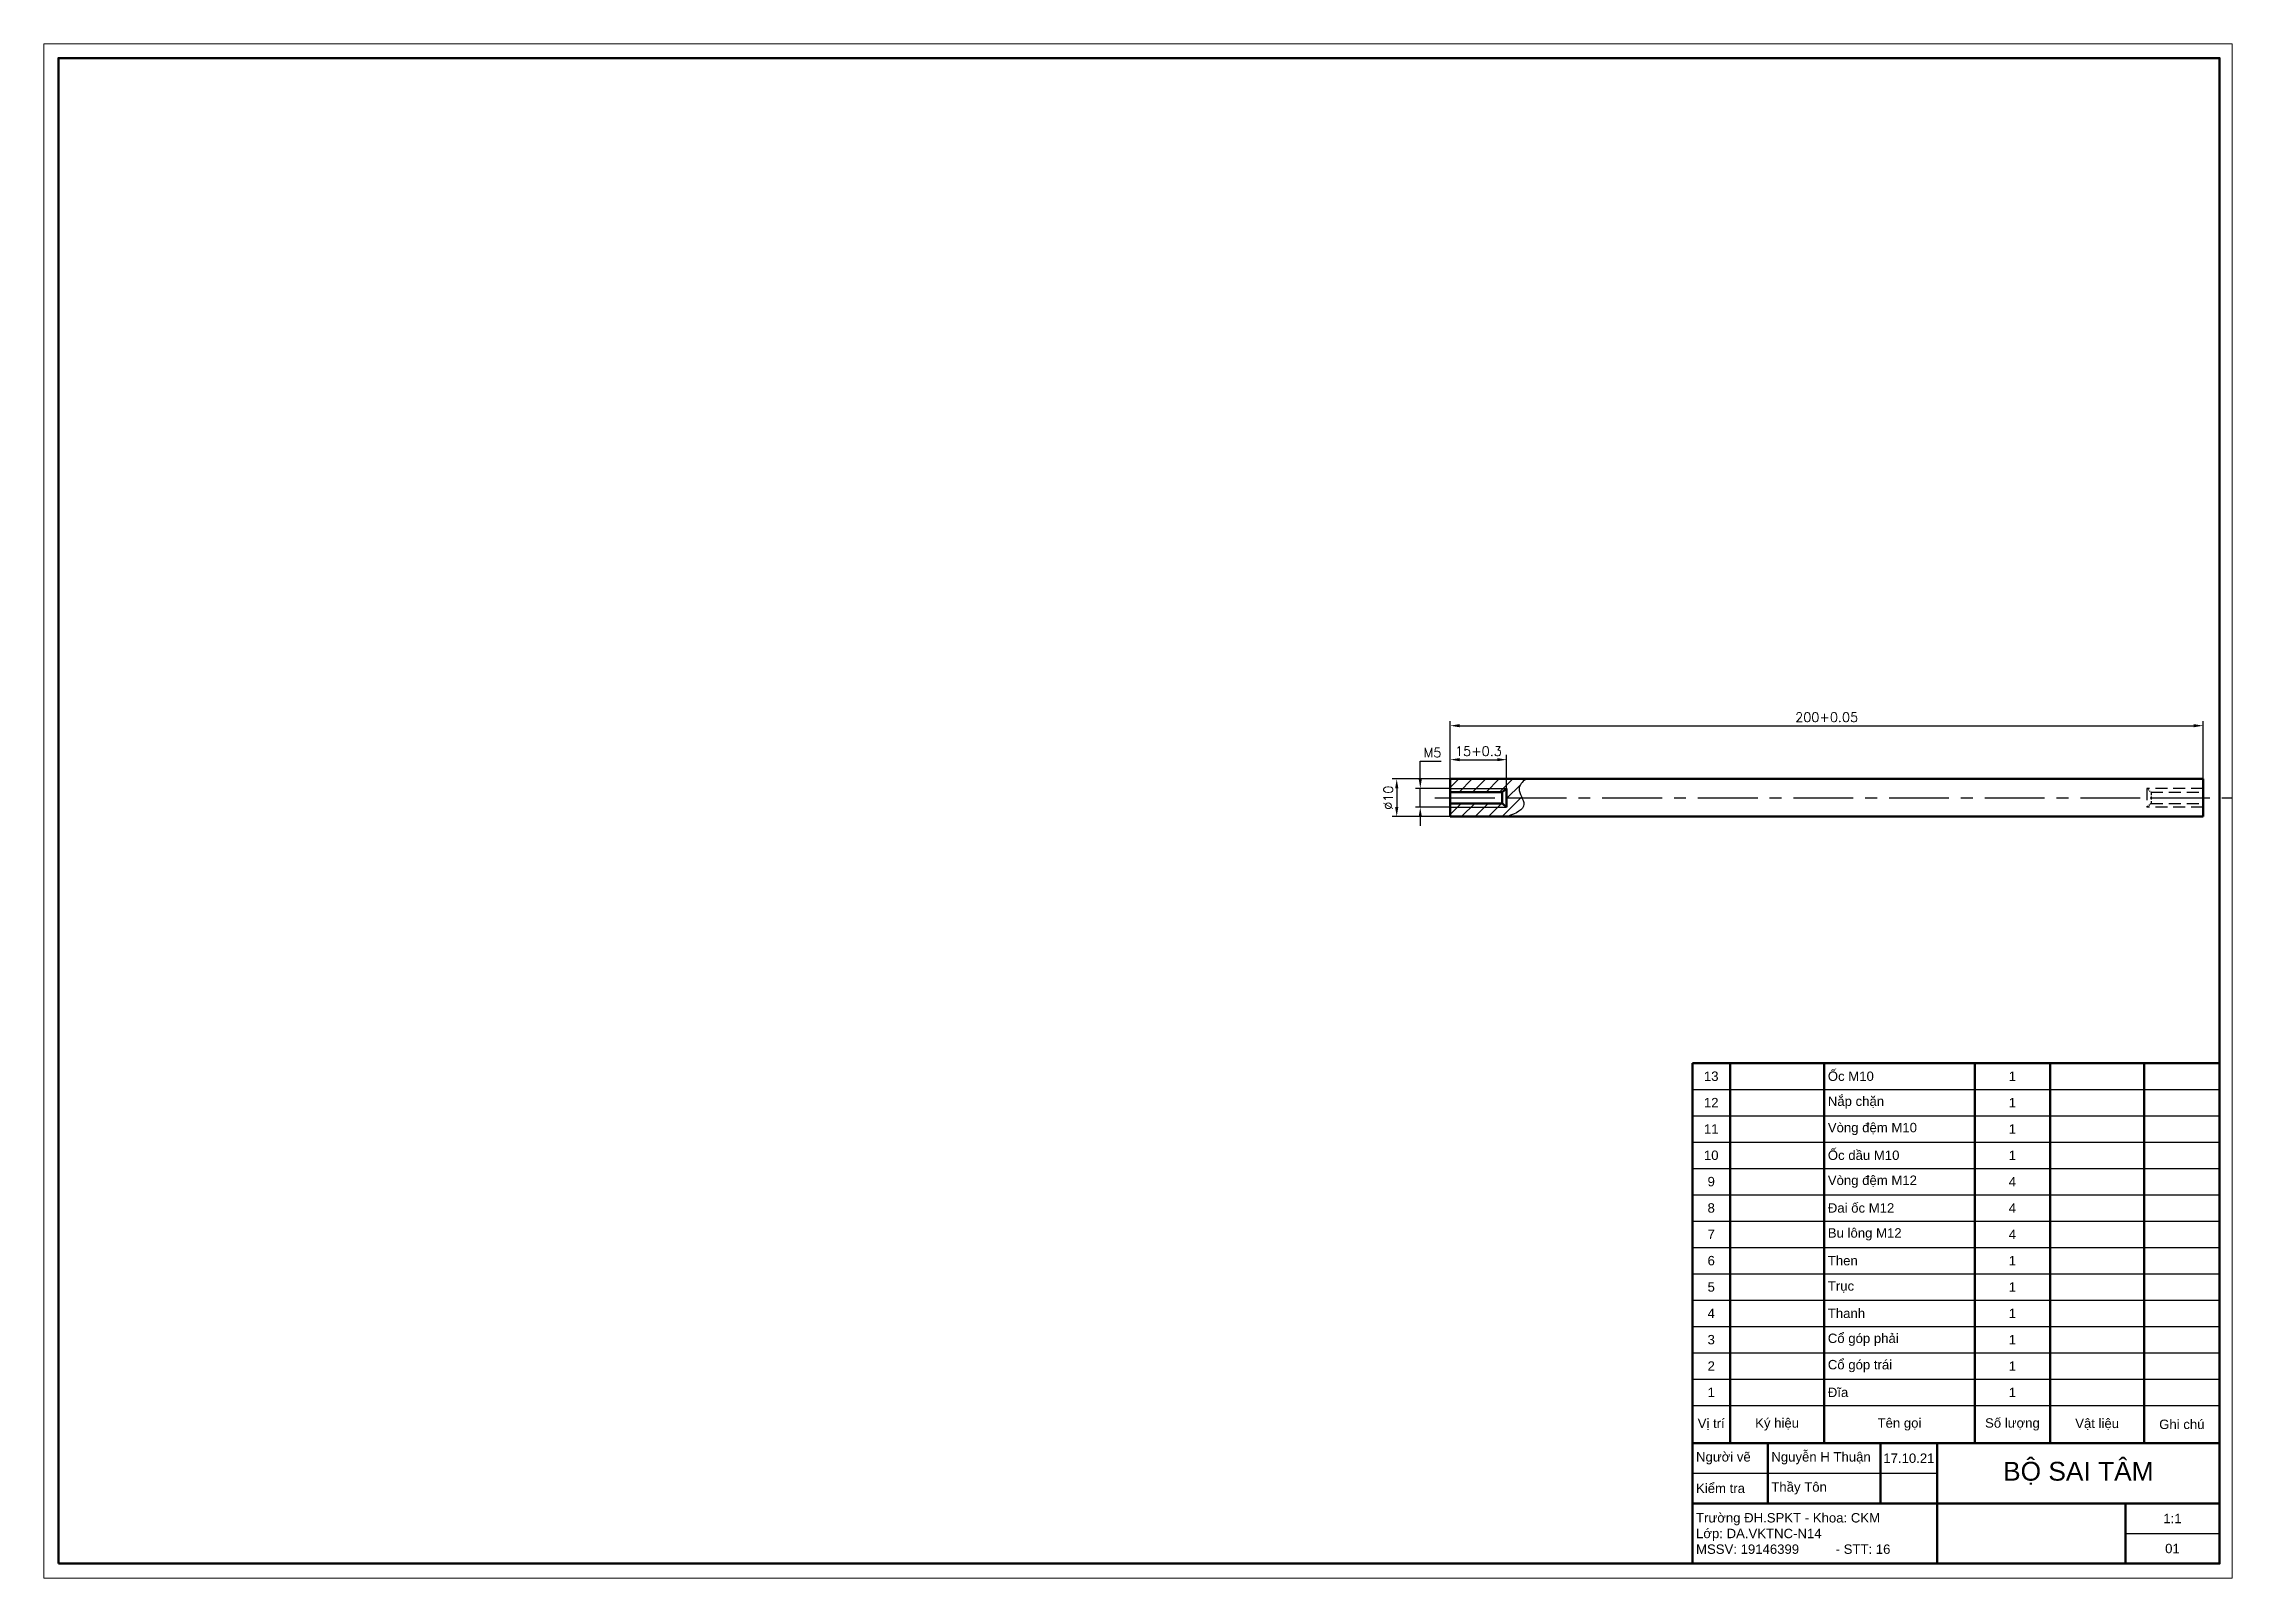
# Paper-space layout 'A2H' of a CAD drawing. Header units: millimetres. Extents: x 3 to 584, y 3 to 411.
# The model-space entities are those that its viewports show. They can reach past a viewport. Long polylines and large blocks are cut down to what shows.
import ezdxf

# ---------------------------------------------------------------- set-up
doc = ezdxf.new("R2010")
doc.units = ezdxf.units.MM
doc.header["$LTSCALE"] = 0.5
doc.header["$PDMODE"] = 33
doc.header["$PDSIZE"] = 1
doc.linetypes.add('CENTER', pattern=[50.8, 31.75, -6.35, 6.35, -6.35])
doc.linetypes.add('HIDDEN', pattern=[9.525, 6.35, -3.175])
doc.layers.add('BOL', color=7, linetype='Continuous', lineweight=50)
doc.layers.add('BOX', color=5, linetype='Continuous', lineweight=50)
for name, color, linetype in [('CEN', 1, 'CENTER'), ('DIM', 5, 'Continuous'), ('HAT', 3, 'Continuous'), ('THIN', 8, 'Continuous'), ('TXT', 114, 'Continuous')]:
    doc.layers.add(name, color=color, linetype=linetype)
doc.layers.add('VP', color=6, linetype='Continuous', plot=False)
doc.styles.add('DIM', font='simplex.shx')
doc.styles.add('TXT', font='arial.ttf')
doc.dimstyles.new('ISO', dxfattribs={"dimscale": 0, "dimtxt": 2.5, "dimasz": 2.5, "dimexe": 1.25, "dimexo": 0, "dimgap": 1, "dimtad": 1, "dimtoh": 1, "dimtxsty": 'DIM', "dimcen": 2.5, "dimadec": 0, "dimazin": 0, "dimtfac": 1, "dimtmove": 0, "dimatfit": 3, "dimfxl": 1, "dimtolj": 1, "dimarcsym": 0})

# ---------------------------------------------------------------- blocks, each defined once
blk = doc.blocks.new('*D19')
at = {"layer": 'Defpoints', "color": 0, "transparency": 16777216}
for p in [(491.26, 190.6), (291.26, 176.46), (491.26, 176.46)]:
    blk.add_point(p, dxfattribs=at)
at = {"layer": 'DIM', "color": 0, "lineweight": -2, "transparency": 16777216}
for p, q in [((291.26, 176.46), (291.26, 191.85)), ((491.26, 176.46), (491.26, 191.85)), ((293.76, 190.6), (488.76, 190.6))]:
    blk.add_line(p, q, dxfattribs=at)
at = {"layer": 'DIM', "color": 0, "transparency": 16777216}
for points in [[(293.76, 191.02), (293.76, 190.19), (291.26, 190.6)], [(488.76, 191.02), (488.76, 190.19), (491.26, 190.6)]]:
    blk.add_solid(points, dxfattribs=at)
at = {"layer": 'DIM', "color": 0, "transparency": 16777216, "insert": (391.26, 192.85), "char_height": 2.5, "width": 6.4286, "attachment_point": 5, "style": 'DIM'}
blk.add_mtext('\\A1;200+0.05', dxfattribs=at)
blk = doc.blocks.new('*D21')
at = {"layer": 'Defpoints', "color": 0, "transparency": 16777216}
for p in [(306.26, 181.58), (291.26, 173.96), (306.26, 173.96)]:
    blk.add_point(p, dxfattribs=at)
at = {"layer": 'DIM', "color": 0, "lineweight": -2, "transparency": 16777216}
for p, q in [((291.26, 173.96), (291.26, 182.83)), ((293.76, 181.58), (303.76, 181.58)), ((306.26, 173.96), (306.26, 182.83))]:
    blk.add_line(p, q, dxfattribs=at)
at = {"layer": 'DIM', "color": 0, "transparency": 16777216}
for points in [[(293.76, 182), (293.76, 181.17), (291.26, 181.58)], [(303.76, 182), (303.76, 181.17), (306.26, 181.58)]]:
    blk.add_solid(points, dxfattribs=at)
at = {"layer": 'DIM', "color": 0, "transparency": 16777216, "insert": (298.76, 183.83), "char_height": 2.5, "width": 3.5714, "attachment_point": 5, "style": 'DIM'}
blk.add_mtext('\\A1;15+0.3', dxfattribs=at)
blk = doc.blocks.new('*D23')
at = {"layer": 'Defpoints', "color": 0, "transparency": 16777216}
for p in [(283.32, 173.96), (291.26, 173.96), (291.26, 168.96)]:
    blk.add_point(p, dxfattribs=at)
at = {"layer": 'DIM', "color": 0, "lineweight": -2, "transparency": 16777216}
for p, q in [((283.32, 176.46), (283.32, 181.21)), ((283.32, 181.21), (288.84, 181.21)), ((291.26, 173.96), (282.07, 173.96)), ((291.26, 168.96), (282.07, 168.96)), ((283.32, 168.96), (283.32, 173.96)), ((283.32, 166.46), (283.32, 163.96))]:
    blk.add_line(p, q, dxfattribs=at)
at = {"layer": 'DIM', "color": 0, "transparency": 16777216}
for points in [[(282.9, 176.46), (283.74, 176.46), (283.32, 173.96)], [(282.9, 166.46), (283.74, 166.46), (283.32, 168.96)]]:
    blk.add_solid(points, dxfattribs=at)
at = {"layer": 'DIM', "color": 0, "transparency": 16777216, "insert": (286.58, 183.46), "char_height": 2.5, "attachment_point": 5, "style": 'DIM'}
blk.add_mtext('\\A1;M5', dxfattribs=at)
blk = doc.blocks.new('*D24')
at = {"layer": 'Defpoints', "color": 0, "transparency": 16777216}
for p in [(291.26, 176.46), (277.07, 166.46), (291.26, 166.46)]:
    blk.add_point(p, dxfattribs=at)
at = {"layer": 'DIM', "color": 0, "lineweight": -2, "transparency": 16777216}
for p, q in [((291.26, 176.46), (275.82, 176.46)), ((277.07, 173.96), (277.07, 168.96)), ((291.26, 166.46), (275.82, 166.46))]:
    blk.add_line(p, q, dxfattribs=at)
at = {"layer": 'DIM', "color": 0, "transparency": 16777216}
for points in [[(276.65, 173.96), (277.49, 173.96), (277.07, 176.46)], [(276.65, 168.96), (277.49, 168.96), (277.07, 166.46)]]:
    blk.add_solid(points, dxfattribs=at)
at = {"layer": 'DIM', "color": 0, "transparency": 16777216, "insert": (274.82, 171.46), "char_height": 2.5, "attachment_point": 5, "rotation": 90, "style": 'DIM'}
blk.add_mtext('\\A1;%%C10', dxfattribs=at)

msp = doc.modelspace()

# ---------------------------------------------------------------- hatches: boundary and pattern name
at = {"layer": 'HAT'}
h = msp.add_hatch(dxfattribs=at)
h.set_pattern_fill('ANSI31', color=256, scale=0.8)
h.set_pattern_definition([(45, (-7.9331, -110.6279), (-1.796051, 1.796051), [])])
edge = h.paths.add_edge_path()
edge.add_spline(control_points=[(310.313, 171.462), (309.939, 172.268), (308.984, 174.179), (310.469, 175.643), (311.3, 176.462)], knot_values=[0, 0, 0, 0, 2.453585, 5.5750156, 5.5750156, 5.5750156, 5.5750156], degree=3, periodic=0)
edge.add_line((311.3, 176.462), (291.262, 176.462))
edge.add_line((291.262, 176.462), (291.262, 173.962))
edge.add_line((291.262, 173.962), (306.262, 173.962))
edge.add_line((306.262, 173.962), (306.262, 168.962))
edge.add_line((306.262, 168.962), (310.313, 171.462))
h.paths.add_polyline_path([(306.262, 173.962), (291.262, 173.962), (291.262, 172.962), (305.127, 172.962)], flags=17)
h.paths.add_polyline_path([(305.099, 169.988), (291.262, 169.962)], flags=17)
edge = h.paths.add_edge_path()
edge.add_spline(control_points=[(306.503, 166.462), (308.68, 167.345), (311.602, 168.529), (310.596, 170.85), (310.313, 171.462)], knot_values=[5.5750156, 5.5750156, 5.5750156, 5.5750156, 11.0215891, 12.8870154, 12.8870154, 12.8870154, 12.8870154], degree=3, periodic=0)
edge.add_line((310.313, 171.462), (306.262, 168.962))
edge.add_line((306.262, 168.962), (305.099, 169.988))
edge.add_line((305.099, 169.988), (291.262, 169.962))
edge.add_line((291.262, 169.962), (291.262, 166.462))
edge.add_line((291.262, 166.462), (306.503, 166.462))

# ---------------------------------------------------------------- linework, layer by layer
at = {"layer": 'BOL'}
for p, q in [((291.262, 176.462), (491.262, 176.462)), ((291.262, 166.462), (291.262, 176.462)), ((491.262, 176.462), (491.262, 166.462)), ((305.127, 172.962), (291.262, 172.962)), ((305.127, 169.962), (291.262, 169.962)), ((306.262, 173.962), (305.099, 172.937)), ((305.099, 172.962), (305.099, 169.988)), ((305.127, 169.962), (306.262, 168.962)), ((491.262, 166.462), (291.262, 166.462))]:
    msp.add_line(p, q, dxfattribs=at)
at = {"layer": 'BOL', "ltscale": 0.3}
for p in [(306.262, 173.962), (306.262, 168.962)]:
    msp.add_line(p, (306.262, 171.462), dxfattribs=at)
at = {"layer": 'CEN'}
for p, q in [((287.228, 171.462), (305.099, 171.462)), ((306.262, 171.462), (476.262, 171.462)), ((477.14, 171.462), (501.196, 171.462))]:
    msp.add_line(p, q, dxfattribs=at)
at = {"layer": 'HAT'}
msp.add_spline([(311.3, 176.462), (309.571, 173.864), (310.854, 169.74), (306.503, 166.462)], degree=3, dxfattribs=at)
at = {"layer": 'THIN'}
for p, q in [((291.262, 173.962), (306.262, 173.962)), ((291.262, 168.962), (306.262, 168.962))]:
    msp.add_line(p, q, dxfattribs=at)
at = {"layer": 'THIN', "linetype": 'HIDDEN'}
for p, q in [((491.262, 173.962), (476.262, 173.962)), ((491.262, 173.962), (476.262, 173.962)), ((476.262, 173.962), (476.262, 168.962)), ((491.262, 168.962), (476.262, 168.962)), ((491.262, 168.962), (476.262, 168.962)), ((477.396, 172.962), (491.262, 172.962)), ((477.396, 169.962), (491.262, 169.962))]:
    msp.add_line(p, q, dxfattribs=at)
at = {"layer": 'THIN', "linetype": 'HIDDEN', "ltscale": 0.1}
for p, q in [((476.262, 173.962), (477.425, 172.937)), ((477.396, 169.962), (476.262, 168.962))]:
    msp.add_line(p, q, dxfattribs=at)
at = {"layer": 'THIN', "linetype": 'HIDDEN', "ltscale": 0.25}
msp.add_line((477.425, 172.962), (477.425, 169.988), dxfattribs=at)

# ---------------------------------------------------------------- dimensions: what is measured, and where the dimension line sits
at = {"layer": 'DIM'}
dim = msp.add_linear_dim(base=(491.262, 190.604), p1=(291.262, 176.462), p2=(491.262, 176.462), text='<>+0.05', dimstyle='ISO', override={"dimscale": 1}, dxfattribs=at)
dim.commit()
dim.dimension.update_dxf_attribs({"geometry": '*D19', "text_midpoint": (391.262, 190.604), "dimtype": 160})
dim = msp.add_linear_dim(base=(283.321, 173.962), p1=(291.262, 168.962), p2=(291.262, 173.962), angle=90, text='M<>', dimstyle='ISO', override={"dimscale": 1}, dxfattribs=at)
dim.commit()
dim.dimension.update_dxf_attribs({"geometry": '*D23', "text_midpoint": (286.583, 181.212), "dimtype": 160})
dim = msp.add_linear_dim(base=(306.262, 181.584), p1=(291.262, 173.962), p2=(306.262, 173.962), text='<>+0.3', dimstyle='ISO', override={"dimscale": 1}, dxfattribs=at)
dim.commit()
dim.dimension.update_dxf_attribs({"geometry": '*D21', "text_midpoint": (298.762, 183.834)})
dim = msp.add_linear_dim(base=(277.07, 166.462), p1=(291.262, 176.462), p2=(291.262, 166.462), angle=90, text='%%C<>', dimstyle='ISO', override={"dimscale": 1}, dxfattribs=at)
dim.commit()
dim.dimension.update_dxf_attribs({"geometry": '*D24', "text_midpoint": (274.82, 171.462)})

psp = doc.layouts.new('A2H')

# ---------------------------------------------------------------- linework, layer by layer
at = {"layer": 'BOX'}
for p, q in [((440.84, 38.82), (440.84, 139.82)), ((440.84, 139.82), (580.84, 139.82)), ((450.84, 38.82), (450.84, 139.82)), ((475.84, 38.82), (475.84, 139.82)), ((515.84, 38.82), (515.84, 139.82)), ((535.84, 38.82), (535.84, 139.82)), ((560.84, 38.82), (560.84, 139.82)), ((460.84, 38.82), (460.84, 22.82)), ((490.84, 38.82), (490.84, 22.82)), ((505.84, 38.82), (505.84, 6.82)), ((440.84, 22.82), (580.84, 22.82)), ((555.84, 22.82), (555.84, 6.82))]:
    psp.add_line(p, q, dxfattribs=at)
at = {"layer": 'BOX', "lineweight": -3}
for p, q in [((440.84, 132.82), (580.84, 132.82)), ((440.84, 125.82), (580.84, 125.82)), ((440.84, 118.82), (580.84, 118.82)), ((440.84, 111.82), (580.84, 111.82)), ((440.84, 104.82), (580.84, 104.82)), ((440.84, 97.82), (580.84, 97.82)), ((440.84, 90.82), (580.84, 90.82)), ((440.84, 83.82), (580.84, 83.82)), ((440.84, 76.82), (580.84, 76.82)), ((440.84, 69.82), (580.84, 69.82)), ((440.84, 62.82), (580.84, 62.82)), ((440.84, 55.82), (580.84, 55.82)), ((440.84, 48.82), (580.84, 48.82)), ((440.84, 30.82), (505.84, 30.82)), ((555.84, 14.82), (580.84, 14.82))]:
    psp.add_line(p, q, dxfattribs=at)
at = {"layer": 'BOX'}
for points in [[(6.85, 6.82), (580.84, 6.82), (580.84, 406.86), (6.85, 406.86)], [(580.84, 6.82), (440.84, 6.82), (440.84, 38.82), (580.84, 38.82)]]:
    psp.add_lwpolyline(points, close=True, dxfattribs=at)

# ---------------------------------------------------------------- texts
at = {"layer": 'TXT', "style": 'TXT'}
for s, insert, char_height, width, attachment_point in [('\\pxqc;13', (440.84, 136.32), 2.5, 10, 4), ('\\pxql; Ốc M10', (475.84, 136.32), 2.5, 40, 4), ('\\pxqc;1', (515.84, 136.32), 2.5, 20, 4), ('\\pxqc;12', (440.84, 129.32), 2.5, 10, 4), ('\\pxql; Nắp chặn', (475.84, 129.32), 2.5, 40, 4), ('\\pxqc;1', (515.84, 129.32), 2.5, 20, 4), ('\\pxqc;11', (440.84, 122.32), 2.5, 10, 4), ('\\pxql; Vòng đệm M10', (475.84, 122.32), 2.5, 40, 4), ('\\pxqc;1', (515.84, 122.32), 2.5, 20, 4), ('\\pxqc;10', (440.84, 115.32), 2.5, 10, 4), ('\\pxql; Ốc dầu M10', (475.84, 115.32), 2.5, 40, 4), ('\\pxqc;1', (515.84, 115.32), 2.5, 20, 4), ('\\pxqc;9', (440.84, 108.32), 2.5, 10, 4), ('\\pxql; Vòng đệm M12', (475.84, 108.32), 2.5, 40, 4), ('\\pxqc;4', (515.84, 108.32), 2.5, 20, 4), ('\\pxqc;8', (440.84, 101.32), 2.5, 10, 4), ('\\pxql; Đai ốc M12', (475.84, 101.32), 2.5, 40, 4), ('\\pxqc;4', (515.84, 101.32), 2.5, 20, 4), ('\\pxqc;7', (440.84, 94.32), 2.5, 10, 4), ('\\pxql; Bu lông M12', (475.84, 94.32), 2.5, 40, 4), ('\\pxqc;4', (515.84, 94.32), 2.5, 20, 4), ('\\pxqc;6', (440.84, 87.32), 2.5, 10, 4), ('\\pxql; Then', (475.84, 87.32), 2.5, 40, 4), ('\\pxqc;1', (515.84, 87.32), 2.5, 20, 4), ('\\pxqc;5', (440.84, 80.32), 2.5, 10, 4), ('\\pxql; Trục ', (475.84, 80.32), 2.5, 40, 4), ('\\pxqc;1', (515.84, 80.32), 2.5, 20, 4), ('\\pxqc;4', (440.84, 73.32), 2.5, 10, 4), ('\\pxql; Thanh', (475.84, 73.32), 2.5, 40, 4), ('\\pxqc;1', (515.84, 73.32), 2.5, 20, 4), ('\\pxqc;3', (440.84, 66.32), 2.5, 10, 4), ('\\pxql; Cổ góp phải', (475.84, 66.32), 2.5, 40, 4), ('\\pxqc;1', (515.84, 66.32), 2.5, 20, 4), ('\\pxqc;2', (440.84, 59.32), 2.5, 10, 4), ('\\pxql; Cổ góp trái', (475.84, 59.32), 2.5, 40, 4), ('\\pxqc;1', (515.84, 59.32), 2.5, 20, 4), ('\\pxqc;1', (440.84, 52.32), 2.5, 10, 4), ('\\pxql; Đĩa', (475.84, 52.32), 2.5, 40, 4), ('\\pxqc;1', (515.84, 52.32), 2.5, 20, 4), ('\\pxqc;Vị trí', (440.84, 43.82), 2.5, 10, 4), ('\\pxqc;Ký hiệu', (450.84, 43.82), 2.5, 25, 4), ('\\pxqc;Tên gọi', (475.84, 43.82), 2.5, 40, 4), ('\\pxqc;Số lượng', (515.84, 43.82), 2.5, 20, 4), ('\\pxqc;Vật liệu', (535.84, 43.82), 2.5, 25, 4), ('\\pxqc;Ghi chú', (560.84, 43.82), 2.5, 20, 4), (' Ng{\\fArial|b0|i0|c163|p34;ư}ời vẽ', (440.84, 34.82), 2.5, 20, 4), (' Nguyễn H Thuận', (460.84, 34.82), 2.5, 30, 4), ('17.10.21', (498.34, 34.82), 2.5, 15, 5), ('\\pxqc;BỘ SAI TÂM', (543.34, 30.82), 5, 75, 5), (' Kiểm tra', (440.84, 26.82), 2.5, 20, 4), (' Thầy Tôn', (460.84, 26.82), 2.5, 30, 4), (' Tr{\\fArial|b0|i0|c163|p34;ư}ờng {\\fArial|b0|i0|c238|p34;Đ}H.SPKT - Khoa: CKM\\P Lớp: DA.VKTNC-N14\\P MSSV: 19146399          - STT: 16', (440.84, 14.82), 2.5, 65, 4), ('1:1', (568.34, 18.82), 2.5, 25, 5), ('01', (568.34, 10.82), 2.5, 25, 5)]:
    psp.add_mtext(s, dxfattribs=dict(at, insert=insert, char_height=char_height, width=width, attachment_point=attachment_point))

# ---------------------------------------------------------------- viewports
at = {"layer": 'VP', "view_target_point": (214.605, 155.067)}
psp.add_viewport(center=(293.6, 206.81), size=(581.24, 407.7492), view_center_point=(-6.252, 12.871), view_height=407.74919, dxfattribs=at)

doc.saveas('drawing.dxf')
